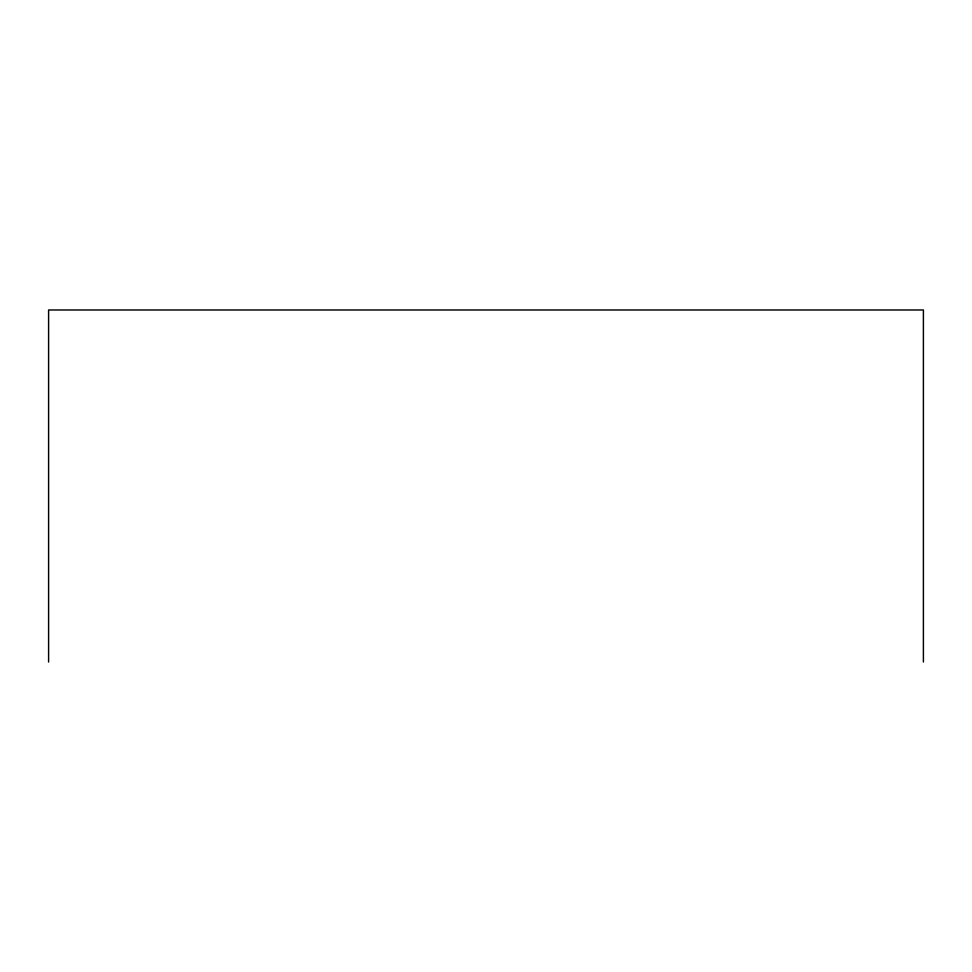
<?xml version="1.0" encoding="UTF-8"?>
<svg xmlns="http://www.w3.org/2000/svg" width="972" height="972" viewBox="0 0 972 972"><rect width="100%" height="100%" fill="white"/><g stroke="black" fill="none" stroke-linecap="round" stroke-linejoin="round"><path stroke-width="1.46" d="M923.4 662.017L923.4 309.983L48.6 309.983L48.6 662.017"/></g></svg>
